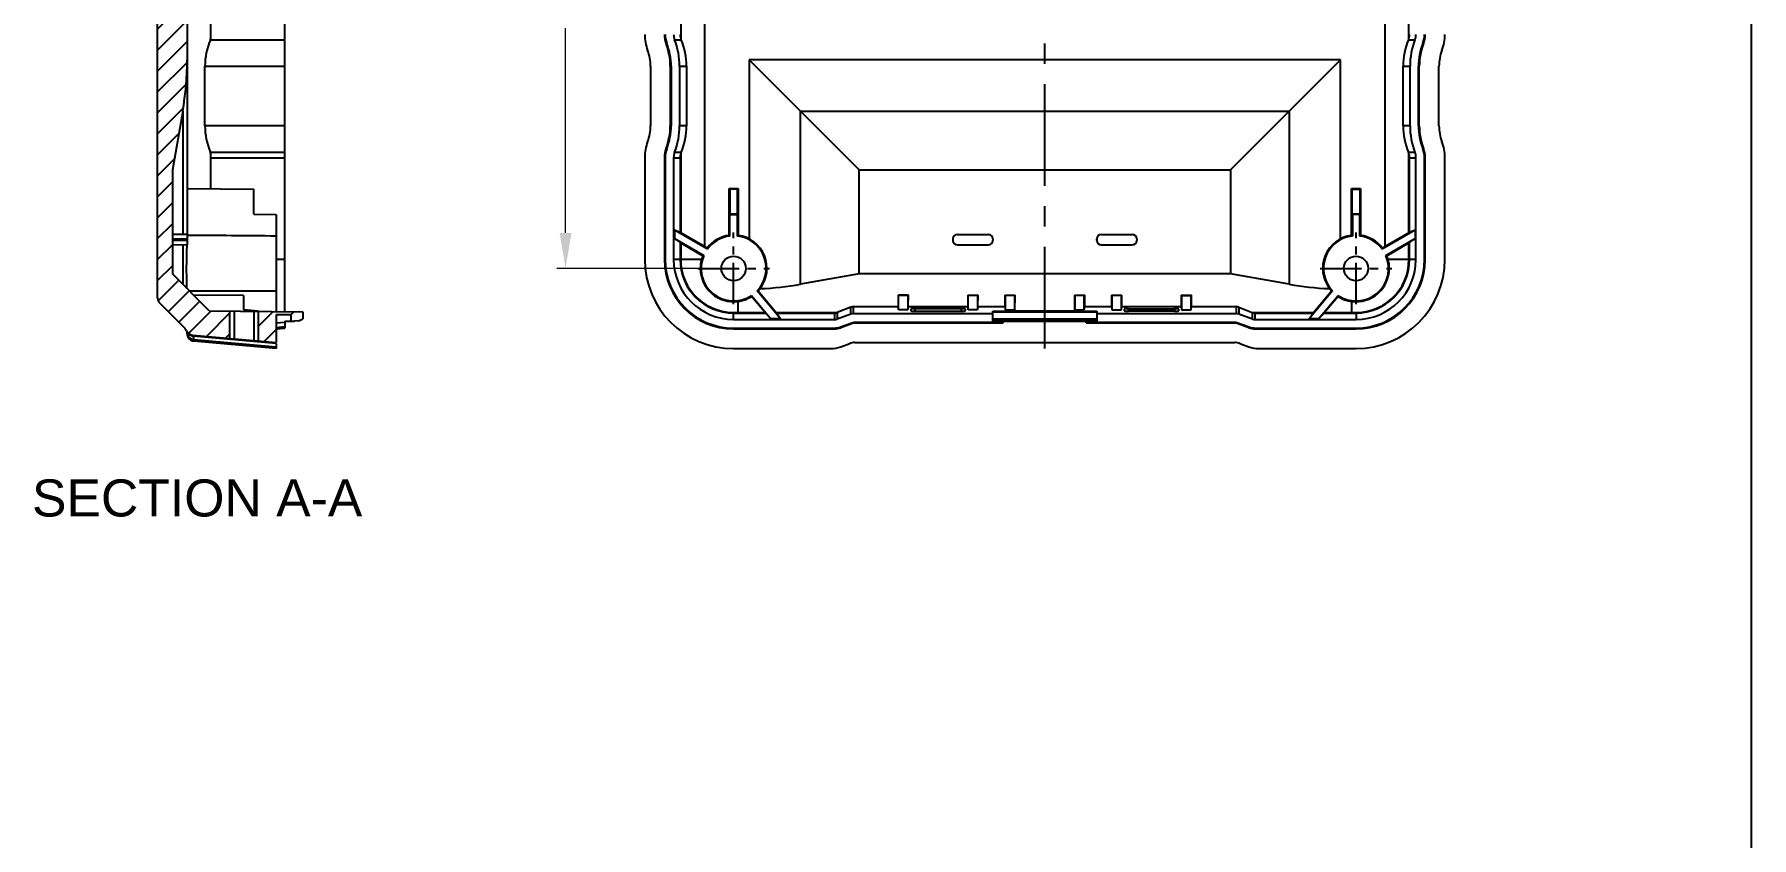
# Model space of a CAD drawing. Header units: millimetres. Extents: x 1667 to 2459, y 1639 to 1961.
# Drawn here: x 2060.6 to 2176.6, y 1768.2 to 1822.4 of the extents above; entities that cross this region are included whole.
import ezdxf
from ezdxf.enums import TextEntityAlignment as Align

# ---------------------------------------------------------------- set-up
doc = ezdxf.new("R2010")
doc.units = ezdxf.units.MM
doc.linetypes.add('CENTER', pattern=[50.800000000000004, 31.75, -6.35, 6.35, -6.35])
doc.layers.add('dim', color=82, linetype='Continuous')
doc.layers.add('text-mold', color=3, linetype='Continuous')
doc.layers.add('hatch', color=56, linetype='Continuous', lineweight=9)
doc.styles.add('标准', font='arial.ttf', dxfattribs={"oblique": 5.000002142878398})
doc.dimstyles.new('YanXiu', dxfattribs={"dimscale": 1.2, "dimtxt": 5, "dimasz": 2.5, "dimexe": 0.8, "dimexo": 0.3, "dimgap": 0.6, "dimtad": 0, "dimzin": 1, "dimdsep": 46, "dimtxsty": '标准', "dimcen": 0, "dimclrd": 3, "dimclre": 3, "dimclrt": 3, "dimazin": 0, "dimtfac": 1, "dimtmove": 0, "dimatfit": 3, "dimfxl": 1, "dimlwd": 9, "dimlwe": 9, "dimarcsym": 0})

# ---------------------------------------------------------------- blocks, each defined once
blk = doc.blocks.new('VSEE')
at = {"layer": 'text-mold', "color": 62}
blk.add_line((411.4093966205002, -1142.577161259986), (411.4093966205002, -255.8720946326794), dxfattribs=at)
blk = doc.blocks.new('*D18')
at = {"layer": 'Defpoints', "color": 0, "linetype": 'Continuous', "transparency": 16777216}
for p in [(2096.425790666358, 1850.727105585053), (2096.529219392995, 1806.584328585053), (2107.879288253522, 1806.584328585053)]:
    blk.add_point(p, dxfattribs=at)
at = {"layer": 'dim', "color": 3, "linetype": 'Continuous', "lineweight": 9, "transparency": 16777216}
for p, q in [((2097.025490666358, 1850.727105585053), (2097.128919392996, 1850.727105585053)), ((2096.529219392995, 1848.327105585053), (2096.529219392995, 1834.503149044315)), ((2096.529219392995, 1808.984328585053), (2096.529219392995, 1822.808285125792)), ((2107.279588253522, 1806.584328585053), (2095.929519392995, 1806.584328585053))]:
    blk.add_line(p, q, dxfattribs=at)
at = {"layer": 'dim', "color": 3, "linetype": 'Continuous', "transparency": 16777216}
for points in [[(2096.129219392995, 1848.327105585053), (2096.929219392995, 1848.327105585053), (2096.529219392995, 1850.727105585053)], [(2096.129219392995, 1808.984328585053), (2096.929219392995, 1808.984328585053), (2096.529219392995, 1806.584328585053)]]:
    blk.add_solid(points, dxfattribs=at)
at = {"layer": 'dim', "color": 3, "linetype": 'Continuous', "transparency": 16777216, "insert": (2096.529219392995, 1828.655717085054), "char_height": 3, "attachment_point": 5, "rotation": 90, "style": '标准'}
blk.add_mtext('44.14', dxfattribs=at)

msp = doc.modelspace()

# ---------------------------------------------------------------- hatches: boundary and pattern name
at = {"linetype": 'Continuous'}
h = msp.add_hatch(dxfattribs=at)
h.set_pattern_fill('A', color=4, angle=45, style=0, pattern_type=0)
h.set_pattern_definition([(45, (1480.414361520322, 1706.527696539603), (-0.7071067812, 0.7071067812), [])])
edge = h.paths.add_edge_path()
edge.add_line((2073.635639538422, 1897.046856171803), (2073.635639538422, 1896.498860155004))
edge.add_line((2073.635639538422, 1896.498860155004), (2070.971752441222, 1896.475612764503))
edge.add_line((2070.971752441222, 1896.475612764503), (2070.971752441222, 1869.899859264503))
edge.add_line((2070.971752441222, 1869.899859264503), (2075.130023619022, 1869.863570581703))
edge.add_line((2075.130023619022, 1869.035274947303), (2075.130023619022, 1869.863570581703))
edge.add_line((2075.130023619022, 1869.035274947303), (2070.971752441222, 1868.998986264503))
edge.add_line((2070.971752441222, 1868.998986264503), (2070.971752441222, 1820.673974661003))
edge.add_arc((2050.952352441222, 1820.673974661004), 20.0194, 350.0000000000001, 360)
edge.add_line((2070.667612771922, 1817.197642333003), (2069.970782441222, 1813.245721147403))
edge.add_line((2069.970782441222, 1813.245721147403), (2069.970782441222, 1806.212304504403))
edge.add_line((2072.461819352122, 1803.721267593403), (2069.970782441222, 1806.212304504403))
edge.add_line((2072.461819352122, 1803.721267593403), (2073.860885050122, 1803.709058132103))
edge.add_line((2073.860885050122, 1801.853682816703), (2073.860885050122, 1803.709058132104))
edge.add_line((2071.345447440122, 1802.073755091303), (2073.860885050122, 1801.853682816703))
edge.add_arc((2071.389067582022, 1802.572335594803), 0.5004850000000001, 203.5214488176, 265)
edge.add_arc((2070.471267441222, 1802.172856130504), 0.5004850000000001, 23.5214488176, 45)
edge.add_line((2070.825163778622, 1802.526752467903), (2069.116401103822, 1804.235515142703))
edge.add_arc((2069.470297441222, 1804.589411480104), 0.5004850000000001, 180, 225)
edge.add_line((2068.969812441222, 1843.843604027303), (2068.969812441222, 1804.589411480103))
edge.add_line((2068.969812441222, 1843.843604027303), (2069.170006441222, 1843.845351093803))
edge.add_line((2069.170006441222, 1843.845351093803), (2069.170006441222, 1884.420810286303))
edge.add_line((2069.170006441222, 1884.420810286303), (2068.969812441222, 1884.422557352903))
edge.add_line((2068.969812441222, 1896.864799690103), (2068.969812441222, 1884.422557352903))
edge.add_arc((2069.470297441222, 1896.864799690103), 0.5004850000000001, 135, 180)
edge.add_line((2069.116401103822, 1897.218696027503), (2070.825163778622, 1898.927458702203))
edge.add_arc((2070.471267441222, 1899.281355039603), 0.5004850000000001, 315, 360.5560357263)
edge.add_arc((2071.472237441222, 1899.291069412303), 0.5004850000000001, 95, 180.5560357263)
edge.add_line((2073.635639538422, 1899.982739341803), (2071.428617299322, 1899.789649915703))
edge.add_line((2073.635639538422, 1899.982739341803), (2073.635639538422, 1898.280638423003))
edge.add_line((2073.635639538422, 1898.280638423003), (2072.373110441222, 1898.170181439604))
edge.add_line((2072.373110441222, 1898.170181439604), (2072.373110441222, 1897.589051735704))
edge.add_line((2071.815026629222, 1897.030967923703), (2072.373110441222, 1897.589051735703))
edge.add_line((2073.635639538422, 1897.046856171803), (2071.815026629222, 1897.030967923703))
edge = h.paths.add_edge_path()
edge.add_line((2075.776408441222, 1803.692341612703), (2078.779368489722, 1803.666135177403))
edge.add_line((2078.779368489722, 1803.666135177403), (2078.779368489722, 1803.184939823504))
edge.add_line((2078.513870089622, 1803.043771820103), (2078.779368489722, 1803.184939823503))
edge.add_line((2078.513870089622, 1803.043771820103), (2078.223302387522, 1803.018350440203))
edge.add_line((2078.223302387522, 1803.018350440203), (2077.978542441222, 1803.018350440203))
edge.add_line((2077.978542441222, 1803.484028710403), (2077.978542441222, 1803.018350440203))
edge.add_line((2076.977572441222, 1803.484028710403), (2077.978542441222, 1803.484028710403))
edge.add_line((2076.977572441222, 1803.484028710403), (2076.977572441222, 1801.581008002203))
edge.add_line((2075.776408441222, 1801.686096235203), (2076.977572441222, 1801.581008002203))
edge.add_line((2075.776408441222, 1803.692341612703), (2075.776408441222, 1801.686096235203))

# ---------------------------------------------------------------- linework, layer by layer
at = {"color": 1, "linetype": 'CENTER', "ltscale": 0.2162095200803997}
msp.add_line((2128.899658253472, 1801.179090575004), (2128.899658253472, 1900.275120595104), dxfattribs=at)
at = {"color": 7, "linetype": 'Continuous'}
for p, q in [((2068.969812441222, 1804.589411480104), (2068.969812441222, 1896.864799690103)), ((2070.971752441222, 1868.998986264503), (2070.971752441222, 1808.173171147203)), ((2104.304160172722, 1829.406353805304), (2104.304160172722, 1822.117229349503)), ((2105.905712172722, 1829.406353805304), (2105.905712172722, 1808.070519445903)), ((2072.573304441222, 1822.117229349503), (2072.573304441222, 1825.017363252203)), ((2077.578154441222, 1803.676618013604), (2077.578154441222, 1825.061039916503)), ((2151.893604334122, 1808.070519445903), (2151.893604334122, 1825.003386719603)), ((2153.495156334122, 1822.117229349503), (2153.495156334122, 1825.017363252203)), ((2072.539107689522, 1822.022613171504), (2077.578154441222, 1822.022613171504)), ((2103.318279404422, 1821.757205209904), (2103.367296514822, 1821.776131890003)), ((2103.897497458722, 1822.022613171504), (2104.338356924422, 1822.022613171504)), ((2153.460959582422, 1822.022613171504), (2153.901819048222, 1822.022613171504)), ((2154.481014669722, 1821.757213862003), (2154.431997631022, 1821.776140514304)), ((2072.172064380022, 1820.225817032504), (2077.578154441222, 1820.225817032504)), ((2072.172064380022, 1816.215256468003), (2072.172064380022, 1820.225817032504)), ((2102.275385670522, 1820.225817032504), (2102.275385670522, 1816.215256468003)), ((2103.603740860422, 1820.225817032504), (2103.656284976922, 1820.225817032504)), ((2103.603740860422, 1820.225817032504), (2103.603740860422, 1816.215256468003)), ((2103.656284976922, 1820.225817032504), (2103.656284976922, 1816.215256468003)), ((2104.232428639622, 1820.225817032504), (2104.705400233922, 1820.225817032504)), ((2104.232428639622, 1820.225817032504), (2104.232428639622, 1816.215256468003)), ((2104.705400233922, 1820.225817032504), (2104.705400233922, 1816.215256468003)), ((2148.871206310322, 1820.673974661004), (2108.928110196522, 1820.673974661004)), ((2108.928110196522, 1820.673974661004), (2108.928110196522, 1808.577391189503)), ((2112.404442524522, 1817.197642333003), (2108.928110196522, 1820.673974661004)), ((2148.871206310322, 1820.673974661004), (2145.394873982422, 1817.197642333003)), ((2148.871206310322, 1808.577391189503), (2148.871206310322, 1820.673974661004)), ((2153.093916272922, 1820.225817032504), (2153.566887867222, 1820.225817032504)), ((2153.093916272922, 1816.215256468003), (2153.093916272922, 1820.225817032504)), ((2153.566887867222, 1816.215256468003), (2153.566887867222, 1820.225817032504)), ((2154.143031529922, 1820.225817032504), (2154.195575646422, 1820.225817032504)), ((2154.143031529922, 1816.215256468003), (2154.143031529922, 1820.225817032504)), ((2154.195575646422, 1816.215256468003), (2154.195575646422, 1820.225817032504)), ((2155.523930836322, 1816.215256468003), (2155.523930836322, 1820.225817032504)), ((2070.667612771922, 1817.197642333003), (2069.970782441222, 1813.245721147403)), ((2070.667612771922, 1817.197642333003), (2070.667612771922, 1808.876504333803)), ((2112.404442524522, 1817.197642333003), (2145.394873982422, 1817.197642333003)), ((2112.404442524522, 1817.197642333003), (2116.356363710122, 1813.245721147403)), ((2112.404442524522, 1805.515474173704), (2112.404442524522, 1817.197642333003)), ((2145.394873982422, 1817.197642333003), (2141.442952796822, 1813.245721147403)), ((2145.394873982422, 1817.197642333003), (2145.394873982422, 1805.515474173704)), ((2077.578154441222, 1816.215256468003), (2072.172064380022, 1816.215256468003)), ((2103.656284976922, 1816.215256468003), (2103.603740860422, 1816.215256468003)), ((2104.705400233922, 1816.215256468003), (2104.232428639622, 1816.215256468003)), ((2153.566887867222, 1816.215256468003), (2153.093916272922, 1816.215256468003)), ((2154.195575646422, 1816.215256468003), (2154.143031529922, 1816.215256468003)), ((2077.578154441222, 1814.418460329003), (2072.539107689522, 1814.418460329003)), ((2072.573304441222, 1811.967942839903), (2072.573304441222, 1814.323844151003)), ((2103.318301837222, 1814.683859638503), (2103.367318875822, 1814.664932986203)), ((2104.338356924422, 1814.418460329003), (2103.897497458722, 1814.418460329003)), ((2104.304160172722, 1814.323844151003), (2104.304160172722, 1808.979037214604)), ((2153.901819048222, 1814.418460329003), (2153.460959582422, 1814.418460329003)), ((2153.495156334122, 1808.979037214604), (2153.495156334122, 1814.323844151003)), ((2154.481037102522, 1814.683868290603), (2154.432019992022, 1814.664941610503)), ((2069.970782441222, 1813.245721147403), (2069.970782441222, 1806.212304504403)), ((2072.573304441222, 1814.059101101203), (2077.578154441222, 1814.059101101203)), ((2101.873468253422, 1814.059101101203), (2101.873468253422, 1807.184910585103)), ((2103.201823443322, 1814.059101101203), (2103.254367559822, 1814.059101101203)), ((2103.201823443322, 1814.059101101203), (2103.201823443322, 1807.184910585103)), ((2103.254367559822, 1814.059101101203), (2103.254367559822, 1807.184910585103)), ((2103.830511222522, 1814.059101101203), (2104.268378860122, 1814.059101101203)), ((2103.830511222522, 1814.059101101203), (2103.830511222522, 1807.184910585103)), ((2104.268378860122, 1814.059101101203), (2104.268378860122, 1808.999695565004)), ((2116.356363710122, 1813.245721147403), (2141.442952796822, 1813.245721147403)), ((2116.356363710122, 1806.212304504403), (2116.356363710122, 1813.245721147403)), ((2141.442952796822, 1813.245721147403), (2141.442952796822, 1806.212304504403)), ((2153.530937646722, 1814.059101101203), (2153.968805284422, 1814.059101101203)), ((2153.530937646722, 1808.999695565004), (2153.530937646722, 1814.059101101203)), ((2153.968805284422, 1807.184910585103), (2153.968805284422, 1814.059101101203)), ((2154.544948947022, 1814.059101101203), (2154.597493063522, 1814.059101101203)), ((2154.544948947022, 1807.184910585103), (2154.544948947022, 1814.059101101203)), ((2154.597493063522, 1807.184910585103), (2154.597493063522, 1814.059101101203)), ((2155.925848253422, 1807.184910585103), (2155.925848253422, 1814.059101101203)), ((2070.971752441222, 1811.981919372403), (2075.476117441222, 1811.942610374603)), ((2075.476117441222, 1810.240961374603), (2075.476117441222, 1811.942610374603)), ((2107.618306251322, 1811.942610374603), (2107.578997253422, 1811.981919372403)), ((2107.578997253422, 1811.981919372403), (2108.179579253422, 1811.981919372403)), ((2107.578997253422, 1808.816401910203), (2107.578997253422, 1811.981919372403)), ((2108.140270255622, 1811.942610374603), (2107.618306251322, 1811.942610374603)), ((2107.618306251322, 1811.942610374603), (2107.618306251322, 1810.240961374603)), ((2108.179579253422, 1811.981919372403), (2108.140270255622, 1811.942610374603)), ((2108.140270255622, 1810.240961374603), (2108.140270255622, 1811.942610374603)), ((2108.179579253422, 1811.981919372403), (2108.179579253422, 1808.816401910203)), ((2149.619737253422, 1811.981919372403), (2150.220319253422, 1811.981919372403)), ((2149.619737253422, 1811.981919372403), (2149.659046251322, 1811.942610374603)), ((2149.619737253422, 1808.816401910203), (2149.619737253422, 1811.981919372403)), ((2149.659046251322, 1811.942610374603), (2150.181010255622, 1811.942610374603)), ((2149.659046251322, 1810.240961374603), (2149.659046251322, 1811.942610374603)), ((2150.181010255622, 1811.942610374603), (2150.220319253422, 1811.981919372403)), ((2150.181010255622, 1811.942610374603), (2150.181010255622, 1810.240961374603)), ((2150.220319253422, 1811.981919372403), (2150.220319253422, 1808.816401910203)), ((2075.476117441222, 1810.240961374603), (2076.977572441222, 1810.227858375303)), ((2076.977572441222, 1810.227858375303), (2076.977572441222, 1803.681859213303)), ((2107.618306251322, 1810.240961374603), (2107.631409250522, 1810.227858375303)), ((2108.140270255622, 1810.240961374603), (2107.618306251322, 1810.240961374603)), ((2107.631409250522, 1810.227858375303), (2108.127167256322, 1810.227858375303)), ((2107.631409250522, 1808.770088467903), (2107.631409250522, 1810.227858375303)), ((2108.140270255622, 1810.240961374603), (2108.127167256322, 1810.227858375303)), ((2108.127167256322, 1810.227858375303), (2108.127167256322, 1808.770088467903)), ((2150.181010255622, 1810.240961374603), (2149.659046251322, 1810.240961374603)), ((2149.659046251322, 1810.240961374603), (2149.672149250522, 1810.227858375303)), ((2150.167907256322, 1810.227858375303), (2149.672149250522, 1810.227858375303)), ((2149.672149250522, 1810.227858375303), (2149.672149250522, 1808.770088467903)), ((2150.181010255622, 1810.240961374603), (2150.167907256322, 1810.227858375303)), ((2150.167907256322, 1808.770088467903), (2150.167907256322, 1810.227858375303)), ((2070.971752441222, 1808.873850147203), (2069.970782441222, 1808.882585480003)), ((2069.970782441222, 1808.573559147203), (2070.971752441222, 1808.573559147203)), ((2070.971752441222, 1808.473462147203), (2069.970782441222, 1808.473462147203)), ((2106.110304169822, 1807.891878040003), (2103.883055339022, 1809.177780752003)), ((2104.268378860122, 1808.999695565004), (2103.883055339022, 1809.177780752003)), ((2103.883055339022, 1809.177780752003), (2103.883055339022, 1808.605328715903)), ((2103.883055339022, 1808.605328715903), (2105.862425166922, 1807.462539012903)), ((2103.883055339022, 1808.605328715903), (2104.268378860122, 1808.338480625603)), ((2104.268378860122, 1808.999695565004), (2104.304160172722, 1808.979037214604)), ((2105.905712172722, 1808.070519445903), (2104.304160172722, 1808.979037214604)), ((2122.684908920622, 1808.573559147203), (2122.693644253422, 1808.573559147203)), ((2122.684908920622, 1808.573559147203), (2122.684908920622, 1808.473462147203)), ((2122.693644253422, 1808.473462147203), (2122.684908920622, 1808.473462147203)), ((2122.693644253422, 1808.573559147203), (2122.693644253422, 1808.473462147203)), ((2122.993935253422, 1808.873850147203), (2122.993935253422, 1808.882585480003)), ((2122.993935253422, 1808.873850147203), (2125.095972253422, 1808.873850147203)), ((2125.095972253422, 1808.882585480003), (2125.095972253422, 1808.873850147203)), ((2125.396263253422, 1808.573559147203), (2125.404998586322, 1808.573559147203)), ((2125.396263253422, 1808.573559147203), (2125.396263253422, 1808.473462147203)), ((2132.394317920622, 1808.573559147203), (2132.403053253422, 1808.573559147203)), ((2132.394317920622, 1808.573559147203), (2132.394317920622, 1808.473462147203)), ((2132.403053253422, 1808.473462147203), (2132.394317920622, 1808.473462147203)), ((2132.403053253422, 1808.573559147203), (2132.403053253422, 1808.473462147203)), ((2132.703344253422, 1808.873850147203), (2132.703344253422, 1808.882585480003)), ((2132.703344253422, 1808.873850147203), (2134.805381253422, 1808.873850147203)), ((2134.805381253422, 1808.882585480003), (2134.805381253422, 1808.873850147203)), ((2135.105672253422, 1808.573559147203), (2135.114407586322, 1808.573559147203)), ((2135.105672253422, 1808.573559147203), (2135.105672253422, 1808.473462147203)), ((2153.916261167822, 1809.177780752003), (2151.689012337122, 1807.891878040003)), ((2153.495156334122, 1808.979037214604), (2151.893604334122, 1808.070519445903)), ((2151.937011356822, 1807.462608304704), (2153.916261167822, 1808.605328715903)), ((2153.495156334122, 1808.979037214604), (2153.530937646722, 1808.999695565004)), ((2153.916261167822, 1809.177780752003), (2153.530937646722, 1808.999695565004)), ((2153.530937646722, 1808.338480625603), (2153.916261167822, 1808.605328715903)), ((2153.916261167822, 1809.177780752003), (2153.916261167822, 1808.605328715903)), ((2070.971752441222, 1808.173171147203), (2069.970782441222, 1808.164435814303)), ((2070.667612771922, 1808.170516960503), (2070.667612771922, 1805.515474173704)), ((2104.304160172722, 1808.317822275204), (2104.268378860122, 1808.338480625603)), ((2104.268378860122, 1808.338480625603), (2104.268378860122, 1807.184910585103)), ((2104.304160172722, 1808.317822275204), (2105.797300227322, 1807.440711211403)), ((2104.304160172722, 1808.317822275204), (2104.304160172722, 1807.184910585103)), ((2105.905712172722, 1808.070519445903), (2106.096401550822, 1807.960424882203)), ((2122.993935253422, 1808.173171147203), (2125.095972253422, 1808.173171147203)), ((2122.993935253422, 1808.164435814303), (2122.993935253422, 1808.173171147203)), ((2132.703344253422, 1808.173171147203), (2134.805381253422, 1808.173171147203)), ((2132.703344253422, 1808.164435814303), (2132.703344253422, 1808.173171147203)), ((2151.702914956122, 1807.960424882203), (2151.893604334122, 1808.070519445903)), ((2152.002016279522, 1807.440711211403), (2153.495156334122, 1808.317822275204)), ((2153.530937646722, 1808.338480625603), (2153.495156334122, 1808.317822275204)), ((2153.495156334122, 1807.184910585103), (2153.495156334122, 1808.317822275204)), ((2153.530937646722, 1807.184910585103), (2153.530937646722, 1808.338480625603)), ((2072.461819352122, 1803.721267593403), (2069.970782441222, 1806.212304504403)), ((2077.578154441222, 1807.184910585103), (2076.977572441222, 1807.184910585103)), ((2103.254367559822, 1807.184910585103), (2103.201823443322, 1807.184910585103)), ((2104.268378860122, 1807.184910585103), (2103.830511222522, 1807.184910585103)), ((2105.710358783222, 1807.184910585103), (2104.304160172722, 1807.184910585103)), ((2116.356363710122, 1806.212304504403), (2112.404442524522, 1805.515474173704)), ((2141.442952796822, 1806.212304504403), (2116.356363710122, 1806.212304504403)), ((2145.394873982422, 1805.515474173704), (2141.442952796822, 1806.212304504403)), ((2153.495156334122, 1807.184910585103), (2152.088957733422, 1807.184910585103)), ((2153.968805284422, 1807.184910585103), (2153.530937646722, 1807.184910585103)), ((2154.597493063522, 1807.184910585103), (2154.544948947022, 1807.184910585103)), ((2071.115568176322, 1805.067518769303), (2076.977572441222, 1805.069272924603)), ((2111.052160740622, 1803.188677670604), (2109.474153956622, 1805.069272924603)), ((2109.542406505022, 1805.067518769303), (2110.748985765522, 1803.609782504403)), ((2148.325162550322, 1805.069272924603), (2146.747155766322, 1803.188677670604)), ((2147.050330741322, 1803.609782504403), (2148.256910001822, 1805.067518769303)), ((2070.825163778622, 1802.526752467903), (2069.116401103822, 1804.235515142703)), ((2074.775488489722, 1804.752095008804), (2071.401548004322, 1804.781538941303)), ((2072.461819352122, 1803.721267593403), (2078.779368489722, 1803.666135177403)), ((2074.775488489722, 1804.752095008804), (2074.775488489722, 1803.783252469603)), ((2075.776698582022, 1803.695657936803), (2074.775488489722, 1803.783252469603)), ((2108.179579253422, 1803.609782504403), (2108.179579253422, 1804.359823530604)), ((2110.001471779822, 1803.609782504403), (2109.084931188222, 1804.687442098103)), ((2109.094381291122, 1804.750605821103), (2110.404994626122, 1803.188677670604)), ((2115.804121310922, 1803.977819435504), (2114.884925519822, 1803.609782504403)), ((2115.804121310922, 1803.507752738603), (2115.804121310922, 1803.977819435504)), ((2115.975297262422, 1804.011022565604), (2118.997118071222, 1804.011022565604)), ((2115.975297262422, 1803.538050971203), (2115.975297262422, 1804.011022565604)), ((2119.687033532922, 1804.781538941303), (2118.993755974022, 1804.781538941303)), ((2119.023199906522, 1804.752095008804), (2118.993755974022, 1804.781538941303)), ((2118.993755974022, 1804.781538941303), (2119.000480168522, 1804.011022565604)), ((2119.023199906522, 1803.783252469603), (2119.000480168522, 1804.011022565604)), ((2119.657589600322, 1804.752095008804), (2119.023199906522, 1804.752095008804)), ((2119.023199906522, 1803.783252469603), (2119.023199906522, 1804.752095008804)), ((2119.657589600322, 1803.783252469603), (2119.023199906522, 1803.783252469603)), ((2119.687033532922, 1804.781538941303), (2119.657589600322, 1804.752095008804)), ((2119.657589600322, 1804.752095008804), (2119.657589600322, 1803.783252469603)), ((2119.680309338322, 1804.011022565604), (2119.657589600322, 1803.783252469603)), ((2119.680309338322, 1804.011022565604), (2119.687033532922, 1804.781538941303)), ((2119.683671435622, 1804.011022565604), (2123.701677071222, 1804.011022565604)), ((2119.840879753422, 1803.836997844003), (2119.840879753422, 1803.721955379104)), ((2123.244177753422, 1803.863269902203), (2120.141170753422, 1803.863269902203)), ((2120.141170753422, 1803.695683320803), (2120.141170753422, 1803.863269902203)), ((2123.244177753422, 1803.863269902203), (2123.244177753422, 1803.695683320803)), ((2123.544468753422, 1803.721955379104), (2123.544468753422, 1803.836997844003)), ((2123.727758906522, 1804.752095008804), (2123.698314974022, 1804.781538941303)), ((2123.698314974022, 1804.781538941303), (2123.705039168522, 1804.011022565604)), ((2123.701677071222, 1804.781538941303), (2124.388230435622, 1804.781538941303)), ((2123.727758906522, 1803.783252469603), (2123.705039168522, 1804.011022565604)), ((2124.362148600322, 1804.752095008804), (2123.727758906522, 1804.752095008804)), ((2123.727758906522, 1803.783252469603), (2123.727758906522, 1804.752095008804)), ((2124.362148600322, 1803.783252469603), (2123.727758906522, 1803.783252469603)), ((2124.391592532922, 1804.781538941303), (2124.362148600322, 1804.752095008804)), ((2124.362148600322, 1804.752095008804), (2124.362148600322, 1803.783252469603)), ((2124.384868338322, 1804.011022565604), (2124.362148600322, 1803.783252469603)), ((2124.384868338322, 1804.011022565604), (2124.391592532922, 1804.781538941303)), ((2124.388230435622, 1804.011022565604), (2126.204102071222, 1804.011022565604)), ((2126.230183906522, 1804.752095008804), (2126.200739974022, 1804.781538941303)), ((2126.200739974022, 1804.781538941303), (2126.207464168522, 1804.011022565604)), ((2126.204102071222, 1804.781538941303), (2126.894017532922, 1804.781538941303)), ((2126.207464168522, 1804.011022565604), (2126.230183906522, 1803.783252469603)), ((2126.864573600322, 1804.752095008804), (2126.230183906522, 1804.752095008804)), ((2126.230183906522, 1804.752095008804), (2126.230183906522, 1803.783252469603)), ((2126.230183906522, 1803.783252469603), (2126.864573600322, 1803.783252469603)), ((2126.864573600322, 1803.783252469603), (2126.855468440422, 1803.691971348803)), ((2126.855468440422, 1803.691971348803), (2126.884764685022, 1803.721267593403)), ((2126.894017532922, 1804.781538941303), (2126.864573600322, 1804.752095008804)), ((2126.864573600322, 1803.783252469603), (2126.864573600322, 1804.752095008804)), ((2126.884764685022, 1803.721267593403), (2126.894017532922, 1804.781538941303)), ((2126.884764685022, 1803.721267593403), (2130.914551821822, 1803.721267593403)), ((2130.905298974022, 1804.781538941303), (2131.595214435622, 1804.781538941303)), ((2130.934742906522, 1804.752095008804), (2130.905298974022, 1804.781538941303)), ((2130.905298974022, 1804.781538941303), (2130.914551821822, 1803.721267593403)), ((2130.914551821822, 1803.721267593403), (2130.943848066422, 1803.691971348803)), ((2131.569132600322, 1804.752095008804), (2130.934742906522, 1804.752095008804)), ((2130.934742906522, 1804.752095008804), (2130.934742906522, 1803.783252469603)), ((2130.934742906522, 1803.783252469603), (2131.569132600322, 1803.783252469603)), ((2130.943848066422, 1803.691971348803), (2130.934742906522, 1803.783252469603)), ((2131.598576532922, 1804.781538941303), (2131.569132600322, 1804.752095008804)), ((2131.569132600322, 1803.783252469603), (2131.569132600322, 1804.752095008804)), ((2131.569132600322, 1803.783252469603), (2131.591852338322, 1804.011022565604)), ((2131.591852338322, 1804.011022565604), (2131.598576532922, 1804.781538941303)), ((2131.595214435622, 1804.011022565604), (2133.411086071222, 1804.011022565604)), ((2133.437167906522, 1804.752095008804), (2133.407723974022, 1804.781538941303)), ((2133.407723974022, 1804.781538941303), (2133.414448168522, 1804.011022565604)), ((2133.411086071222, 1804.781538941303), (2134.097639435622, 1804.781538941303)), ((2133.414448168522, 1804.011022565604), (2133.437167906522, 1803.783252469603)), ((2134.071557600322, 1804.752095008804), (2133.437167906522, 1804.752095008804)), ((2133.437167906522, 1804.752095008804), (2133.437167906522, 1803.783252469603)), ((2133.437167906522, 1803.783252469603), (2134.071557600322, 1803.783252469603)), ((2134.101001532922, 1804.781538941303), (2134.071557600322, 1804.752095008804)), ((2134.071557600322, 1803.783252469603), (2134.071557600322, 1804.752095008804)), ((2134.071557600322, 1803.783252469603), (2134.094277338322, 1804.011022565604)), ((2134.094277338322, 1804.011022565604), (2134.101001532922, 1804.781538941303)), ((2134.097639435622, 1804.011022565604), (2138.115645071221, 1804.011022565604)), ((2134.254847753422, 1803.836997844003), (2134.254847753422, 1803.721955379104)), ((2134.555138753421, 1803.863269902203), (2137.658145753422, 1803.863269902203)), ((2134.555138753421, 1803.695683320803), (2134.555138753421, 1803.863269902203)), ((2137.658145753422, 1803.863269902203), (2137.658145753422, 1803.695683320803)), ((2137.958436753422, 1803.721955379104), (2137.958436753422, 1803.836997844003)), ((2138.112282974022, 1804.781538941303), (2138.141726906522, 1804.752095008804)), ((2138.112282974022, 1804.781538941303), (2138.119007168522, 1804.011022565604)), ((2138.115645071221, 1804.781538941303), (2138.802198435622, 1804.781538941303)), ((2138.119007168522, 1804.011022565604), (2138.141726906522, 1803.783252469603)), ((2138.141726906522, 1804.752095008804), (2138.776116600322, 1804.752095008804)), ((2138.141726906522, 1804.752095008804), (2138.141726906522, 1803.783252469603)), ((2138.141726906522, 1803.783252469603), (2138.776116600322, 1803.783252469603)), ((2138.776116600322, 1804.752095008804), (2138.805560532922, 1804.781538941303)), ((2138.776116600322, 1803.783252469603), (2138.776116600322, 1804.752095008804)), ((2138.776116600322, 1803.783252469603), (2138.798836338322, 1804.011022565604)), ((2138.798836338322, 1804.011022565604), (2138.805560532922, 1804.781538941303)), ((2138.802198435622, 1804.011022565604), (2141.824019244522, 1804.011022565604)), ((2141.824019244522, 1804.011022565604), (2141.824019244522, 1803.538050971203)), ((2141.995195195922, 1803.977819435504), (2142.914390987022, 1803.609782504403)), ((2141.995195195922, 1803.977819435504), (2141.995195195922, 1803.507752738603)), ((2147.394321880822, 1803.188677670604), (2148.704935215722, 1804.750605821103)), ((2148.714385318722, 1804.687442098103), (2147.797844727022, 1803.609782504403)), ((2149.619737253422, 1804.359823530604), (2149.619737253422, 1803.609782504403)), ((2073.860885050122, 1801.853682816703), (2073.860885050122, 1803.709058132103)), ((2074.161176050122, 1801.827410758403), (2074.161176050122, 1803.706437532203)), ((2075.476117441222, 1803.694962212503), (2075.476117441222, 1801.712368293503)), ((2075.776408441222, 1803.692341612703), (2075.776408441222, 1801.686096235203)), ((2076.977572441222, 1803.484028710403), (2077.978542441222, 1803.484028710403)), ((2076.977572441222, 1803.484028710403), (2076.977572441222, 1801.581008002203)), ((2076.977572441222, 1802.909363192103), (2077.578154441222, 1802.961907308603)), ((2077.578154441222, 1802.631851705703), (2076.977572441222, 1802.582498477103)), ((2076.977572441222, 1802.507445775003), (2077.578154441222, 1802.559989891503)), ((2077.578154441222, 1803.018350440203), (2078.223302387522, 1803.018350440203)), ((2077.578154441222, 1803.018350440203), (2077.578154441222, 1802.559989891503)), ((2077.978542441222, 1803.484028710403), (2077.978542441222, 1803.018350440203)), ((2078.513870089622, 1803.043771820103), (2078.223302387522, 1803.018350440203)), ((2078.513870089622, 1803.043771820103), (2078.779368489722, 1803.184939823503)), ((2078.779368489722, 1803.666135177403), (2078.779368489722, 1803.184939823503)), ((2107.879288253422, 1803.574001191804), (2110.031495866022, 1803.574001191804)), ((2107.879288253422, 1803.136133554103), (2107.879288253422, 1803.574001191804)), ((2107.879288253422, 1803.136133554103), (2114.698742255522, 1803.136133554103)), ((2107.879288253422, 1802.559989891503), (2114.698742255522, 1802.559989891503)), ((2107.879288253422, 1802.507445775003), (2107.879288253422, 1802.559989891503)), ((2108.179579253422, 1803.609782504403), (2110.001471779822, 1803.609782504403)), ((2110.031495866022, 1803.574001191804), (2110.001471779822, 1803.609782504403)), ((2110.031495866022, 1803.574001191804), (2110.404994626122, 1803.188677670604)), ((2111.052160740622, 1803.188677670604), (2110.404994626122, 1803.188677670604)), ((2110.748985765522, 1803.609782504403), (2114.882165766122, 1803.609306348903)), ((2110.748985765522, 1803.609782504403), (2110.779009851722, 1803.574001191804)), ((2110.779009851722, 1803.574001191804), (2114.698742255522, 1803.574001191804)), ((2111.052160740622, 1803.188677670604), (2110.779009851722, 1803.574001191804)), ((2114.698742255522, 1803.574001191804), (2114.698742255522, 1803.136133554103)), ((2114.698742255422, 1802.559989891503), (2114.698742255422, 1802.507445775003)), ((2114.869918206922, 1803.603773724203), (2114.869918206922, 1803.166431786703)), ((2115.804121310922, 1803.507752738603), (2114.869918206922, 1803.166431786703)), ((2114.882165766122, 1803.609306348903), (2114.884925519822, 1803.609782504403)), ((2115.104730997522, 1802.631851705703), (2116.008100588522, 1802.961907308603)), ((2115.122762719822, 1802.582498477103), (2115.104730997522, 1802.631851705703)), ((2116.017398778922, 1802.909363192103), (2115.122762719822, 1802.582498477103)), ((2115.975297262422, 1803.538050971203), (2125.396213204922, 1803.538050971203)), ((2116.008100588522, 1802.961907308603), (2126.096942253422, 1802.961907308603)), ((2116.017398778922, 1802.909363192103), (2116.008100588522, 1802.961907308603)), ((2116.017398778922, 1802.909363192103), (2126.096942253422, 1802.909363192103)), ((2120.141170753422, 1803.695683320803), (2123.244177753422, 1803.695683320803)), ((2125.396213204922, 1803.691971348803), (2126.855468440422, 1803.691971348803)), ((2125.396213204922, 1803.018350440203), (2125.396213204922, 1803.691971348803)), ((2125.396213204922, 1803.666135177403), (2132.403103301922, 1803.666135177403)), ((2125.396213204922, 1803.184939823503), (2132.403103301922, 1803.184939823503)), ((2132.403103301922, 1803.043771820103), (2125.396213204922, 1803.043771820103)), ((2125.396213204922, 1803.018350440203), (2132.403103301922, 1803.018350440203)), ((2126.096942253422, 1802.909363192103), (2126.096942253422, 1803.018350440203)), ((2130.451161753422, 1803.709058132103), (2127.348154753422, 1803.709058132103)), ((2127.348154753422, 1803.692341612703), (2130.451161753422, 1803.692341612703)), ((2130.943848066422, 1803.691971348803), (2132.403103301922, 1803.691971348803)), ((2131.702374253422, 1802.909363192103), (2131.702374253422, 1803.018350440203)), ((2131.702374253422, 1802.961907308603), (2141.791215918422, 1802.961907308603)), ((2131.702374253422, 1802.909363192103), (2141.781917727922, 1802.909363192103)), ((2132.403103301922, 1803.691971348803), (2132.403103301922, 1803.018350440203)), ((2132.403103301922, 1803.538050971203), (2141.824019244522, 1803.538050971203)), ((2137.658145753422, 1803.695683320803), (2134.555138753421, 1803.695683320803)), ((2141.781917727922, 1802.909363192103), (2141.791215918422, 1802.961907308603)), ((2142.676553787022, 1802.582498477103), (2141.781917727922, 1802.909363192103)), ((2141.791215918422, 1802.961907308603), (2142.694585509322, 1802.631851705703)), ((2142.929398299922, 1803.166431786703), (2141.995195195922, 1803.507752738603)), ((2142.694585509322, 1802.631851705703), (2142.676553787022, 1802.582498477103)), ((2142.914390987022, 1803.609782504403), (2142.917150740722, 1803.609306348903)), ((2142.917150740722, 1803.609306348903), (2147.050330741322, 1803.609782504403)), ((2142.929398299922, 1803.166431786703), (2142.929398299922, 1803.603773724203)), ((2143.100574251422, 1803.574001191804), (2147.020306655122, 1803.574001191804)), ((2143.100574251422, 1803.136133554103), (2143.100574251422, 1803.574001191804)), ((2143.100574251422, 1803.136133554103), (2149.920028253422, 1803.136133554103)), ((2143.100574251422, 1802.559989891503), (2149.920028253422, 1802.559989891503)), ((2143.100574251422, 1802.507445775003), (2143.100574251422, 1802.559989891503)), ((2146.747155766322, 1803.188677670604), (2147.020306655122, 1803.574001191804)), ((2147.394321880822, 1803.188677670604), (2146.747155766322, 1803.188677670604)), ((2147.020306655122, 1803.574001191804), (2147.050330741322, 1803.609782504403)), ((2147.767820640822, 1803.574001191804), (2147.394321880822, 1803.188677670604)), ((2147.797844727022, 1803.609782504403), (2147.767820640822, 1803.574001191804)), ((2147.767820640822, 1803.574001191804), (2149.920028253422, 1803.574001191804)), ((2147.797844727022, 1803.609782504403), (2149.619737253422, 1803.609782504403)), ((2149.920028253422, 1803.574001191804), (2149.920028253422, 1803.136133554103)), ((2149.920028253422, 1802.559989891503), (2149.920028253422, 1802.507445775003)), ((2070.971728873522, 1802.175444599703), (2070.971728873522, 1802.167999172903)), ((2070.971728873522, 1802.167999172903), (2070.971752434222, 1802.172939832803)), ((2071.345447440122, 1802.073755091303), (2076.977572441222, 1801.581008002203)), ((2076.977572441222, 1801.520411537003), (2071.383493014922, 1802.009830069603)), ((2071.427926870422, 1801.785814589503), (2076.977572441222, 1801.300283515503)), ((2071.428898446522, 1801.677489154103), (2071.428617299322, 1801.664561254403)), ((2076.977572441222, 1801.179090585103), (2071.428617299322, 1801.664561254403)), ((2076.977572441222, 1801.520411537003), (2076.977572441222, 1801.179090585103)), ((2107.879288253422, 1802.507445775003), (2114.698742255422, 1802.507445775003)), ((2115.118699034422, 1801.300283515503), (2115.721194368421, 1801.520411537003)), ((2116.063546271322, 1801.581008002203), (2141.735770235522, 1801.581008002203)), ((2142.078122138422, 1801.520411537003), (2142.680617472522, 1801.300283515503)), ((2143.100574251422, 1802.507445775003), (2149.920028253422, 1802.507445775003)), ((2107.879288253422, 1801.179090585103), (2114.433995228622, 1801.179090585103)), ((2143.365321278222, 1801.179090585103), (2149.920028253422, 1801.179090585103))]:
    msp.add_line(p, q, dxfattribs=at)
at = {"color": 1, "linetype": 'CENTER', "ltscale": 0.087990820116}
for p, q in [((2107.879288253422, 1804.164581031913), (2107.879288253422, 1809.004076138293)), ((2149.920028253422, 1804.164581031913), (2149.920028253422, 1809.004076138293)), ((2105.459540700232, 1806.584328585103), (2110.299035806612, 1806.584328585103)), ((2147.500280700232, 1806.584328585103), (2152.339775806612, 1806.584328585103))]:
    msp.add_line(p, q, dxfattribs=at)
at = {"color": 7, "linetype": 'Continuous'}
for centre in [(2107.879288253422, 1806.584328585103), (2149.920028253422, 1806.584328585103)]:
    msp.add_circle(centre, 0.82580025, dxfattribs=at)
for centre, radius, start, end in [((2104.940209794622, 1822.382781412503), 1.7383907417, 180.0266644051995, 201.0915547637021), ((2104.940080473022, 1822.382757311903), 1.6857171944, 180.0266784322007, 201.0917109996974), ((2152.859236033822, 1822.382757311903), 1.6857171944, 338.9082889863962, 359.9733215677993), ((2152.859106712222, 1822.382781412503), 1.7383907417, 338.908445236298, 359.9733355948005), ((2099.342664892422, 1820.223835610703), 4.2610946994, 0.02664282410628986, 21.09131438509864), ((2099.342535570222, 1820.223811510103), 4.3137683465, 0.02663760710529066, 21.09125626439924), ((2158.456780936722, 1820.223811510103), 4.3137683465, 158.9087437410032, 179.9733623928947), ((2158.456651614422, 1820.223835610703), 4.2610946994, 158.9086856150005, 179.9733571758937), ((2050.952352441222, 1820.673974661004), 20.0194, 349.9999999999961, 0), ((2099.342664892522, 1816.217237889804), 4.2610946993, 338.9086855893071, 359.9733571761021), ((2099.342535570222, 1816.217261990403), 4.3137683465, 338.9087437387968, 359.9733623929989), ((2158.456780936622, 1816.217261990403), 4.3137683465, 180.0266376068969, 201.0912562613024), ((2158.456651614322, 1816.217237889804), 4.2610946993, 180.0266428238978, 201.0913143851978), ((2104.940209794622, 1814.058292088003), 1.7383907417, 158.9084452988936, 179.9733355946963), ((2104.940080473022, 1814.058316188603), 1.6857171944, 158.9082889918978, 179.9733215676951), ((2152.859236033822, 1814.058316188603), 1.6857171944, 0.02667843209649136, 21.09171100829584), ((2152.859106712222, 1814.058292088003), 1.7383907416, 0.02666440509526518, 21.09155476389569), ((2107.879288253422, 1806.584328585103), 2.2521825, 97.66225566079922, 142.3377443391944), ((2107.879288253422, 1806.584328585103), 2.1997705029, 96.47006133140125, 143.5299386685956), ((2103.153649122322, 1803.755510340403), 6.7228215477, 48.23678719330252, 48.83288032530258), ((2112.604927387622, 1803.755510336903), 6.7228215524, 131.1671196749009, 131.7632128065038), ((2107.879288253422, 1806.584328585103), 2.1997705029, 316.4700613314066, 83.52993866859873), ((2107.879726670322, 1806.584315193903), 2.2519614436, 322.8796574767968, 82.33774433920078), ((2122.993935253422, 1808.573559147203), 0.300291, 90, 180), ((2122.993935253422, 1808.473462147203), 0.300291, 180, 270), ((2125.095972253422, 1808.573559147203), 0.300291, 0, 90), ((2125.095972253422, 1808.473462147203), 0.300291, 270, 0), ((2132.703344253422, 1808.573559147203), 0.300291, 90, 180), ((2132.703344253422, 1808.473462147203), 0.300291, 180, 270), ((2134.805381253422, 1808.573559147203), 0.300291, 0, 90), ((2134.805381253422, 1808.473462147203), 0.300291, 270, 0), ((2149.919593623822, 1806.584316132203), 2.2519642612, 97.66225566079922, 217.1203034070993), ((2149.920028253422, 1806.584328585103), 2.1997705029, 96.47006133140125, 223.5299386685934), ((2145.194389119322, 1803.755510336903), 6.7228215524, 48.23678719349618, 48.83288032509913), ((2154.645667384522, 1803.755510340403), 6.7228215477, 131.1671196746974, 131.7632128066975), ((2149.920028253422, 1806.584328585103), 2.1997705029, 36.47006133140438, 83.52993866859873), ((2149.920028253422, 1806.584328585103), 2.2521825, 37.66225566080556, 82.33774433920078), ((2107.879288253422, 1806.584328585103), 2.1997705029, 156.4700613314053, 303.5299386685998), ((2107.910235358522, 1806.579892290503), 2.2815573811, 157.8338054134968, 164.6224839164994), ((2107.965627586122, 1801.079404838203), 6.7207040039, 108.2367253468052, 108.8222907447047), ((2112.691936282122, 1809.262442999403), 6.722821548200001, 191.1671196747043, 191.7632128065992), ((2149.920028253422, 1806.584328585103), 2.1997705029, 236.4700613314002, 23.53034538550596), ((2145.107380228522, 1809.262442998703), 6.7228215444, 348.2367871932015, 348.832880325403), ((2149.833688920822, 1801.079404838203), 6.7207040039, 71.1777092552953, 71.76327465319476), ((2149.869937534522, 1806.573385679204), 2.3017413742, 15.40731742489275, 22.13639719229631), ((2107.879288253422, 1807.184910585103), 6.00582, 180, 270), ((2107.879288253422, 1807.184910585103), 4.6774648101, 180, 270), ((2107.879288253422, 1807.184910585103), 4.6249206936, 180, 270), ((2107.879288253422, 1807.184910585103), 4.048777030899999, 180, 270), ((2107.879288253422, 1807.184910585103), 3.6109093933, 180, 270), ((2107.879288253422, 1807.184910585103), 3.5751280807, 180, 274.8182056510029), ((2107.891017858022, 1806.587953343403), 2.2608228956, 164.610512679396, 180.0918618803008), ((2107.879487162622, 1806.589038514303), 2.2492773375, 180.1199750831006, 277.6669414208978), ((2149.920028253422, 1807.184910585103), 3.5751280807, 265.181794348997, 0), ((2149.919829560722, 1806.589038238503), 2.2492771467, 262.3330521776933, 359.8800293911959), ((2149.920028253422, 1807.184910585103), 6.00582, 270, 0), ((2149.920028253422, 1807.184910585103), 4.6774648101, 270, 0), ((2149.920028253422, 1807.184910585103), 4.6249206936, 270, 0), ((2149.920028253422, 1807.184910585103), 4.048777030899999, 270, 0), ((2149.920028253422, 1807.184910585103), 3.6109093933, 270, 0), ((2149.908299795422, 1806.587953085003), 2.2608218605, 359.9081420946059, 15.38940126000332), ((2109.680931689222, 1811.786103280103), 6.720012429700001, 268.2367053820028, 268.8188309610929), ((2148.118384817622, 1811.786103281203), 6.720012430800001, 271.1811690389983, 271.7632946179972), ((2069.470297441222, 1804.589411480104), 0.5004850000000001, 180, 225), ((2107.879294298422, 1806.603914006003), 2.2641609668, 277.6213229749979, 302.1736641240946), ((2102.451033938722, 1805.712246986303), 6.712586519099999, 351.2183603837985, 351.7635017218042), ((2155.348282559922, 1805.712246985103), 6.7125865107, 188.2364982779065, 188.7816396165036), ((2149.920024258122, 1806.603919668903), 2.2641668515, 237.826368279896, 262.3786446210038), ((2114.698260682222, 1803.745473499703), 1.1854861006, 270.0232749865939, 290.0520077115006), ((2114.698239634822, 1803.745592435904), 1.2381492434, 270.0232589896968, 290.0518121980971), ((2143.101076872022, 1803.745592435904), 1.2381492434, 249.9481878018038, 269.9767410103033), ((2143.101055824722, 1803.745473499703), 1.1854861006, 249.9479922884004, 269.976725013393), ((2070.471267441222, 1802.172856130504), 0.5004850000000001, 23.52144881760125, 45), ((2071.389067582022, 1802.572335594803), 0.5004850000000001, 203.5214488176013, 265.0000000000005), ((2070.471267441222, 1802.172856130504), 0.5004850000000001, 0, 17.76961464450365), ((2071.467284642622, 1802.173178609603), 0.4955323063, 180.0372865460977, 214.7977244119077), ((2071.472237441222, 1802.163141757904), 0.5004850000000001, 179.4439642736976, 265.0000000000005), ((2071.470788314022, 1802.175824498303), 0.499919411, 214.817580698199, 265.0737927260958), ((2071.463687291422, 1802.312680853903), 0.5280784679, 250.0877692278051, 266.1170725058005), ((2071.403213120722, 1802.523645437103), 0.5141936527000001, 262.0323687246018, 267.8034017526007), ((2070.430410816622, 1801.704375556003), 1.0008337208, 4.669332277398219, 17.77020051670729), ((2069.728855210822, 1801.716408459003), 1.7004886696, 358.6885495473039, 2.339200122904073)]:
    msp.add_arc(centre, radius, start, end, dxfattribs=at)
for centre, major_axis, ratio, start_param, end_param in [((2104.887848881822, 1822.381972399303), (3.0143806284, 0), 0.9961946981, -3.1415926536, -2.774384633), ((2104.835304765322, 1822.381972399303), (1.0047935428, 0), 0.9961946980999999, -3.1415926536, -2.7743846258), ((2105.273172402922, 1822.381972399303), (1.0047935428, 0), 0.9961946980999999, -3.1415926536, -2.8739212337), ((2152.526144103922, 1822.381972399303), (1.0047935428, 0), 0.9961946980999999, -0.2676714199, 0), ((2152.964011741622, 1822.381972399303), (1.0047935428, 0), 0.9961946980999999, -0.3672080269, 0), ((2152.911467625122, 1822.381972399303), (3.0143806284, 0), 0.9961946981, -0.3672080206, 0), ((2077.677714023022, 1820.225817032504), (5.505649643, 0), 0.9090389552999999, 2.774384633, 3.1415926536), ((2071.511386422822, 1822.381972399303), (1.1011299286, 0), 0.9090389553000001, -0.3672080206, -0.2676714199), ((2099.261005042222, 1820.225817032504), (3.0143806284, 0), 0.9961946981, 0, 0.3672080206), ((2099.208460925722, 1820.225817032504), (5.0239677139, 0), 0.9961946981, 0, 0.3672080190999999), ((2105.366078191122, 1822.381972399303), (1.1011299286, 0), 0.9090389553000001, -2.8739212337, -2.774384633), ((2099.199750590922, 1820.225817032504), (5.505649643, 0), 0.9090389552999999, 0, 0.3672080206), ((2158.599565915922, 1820.225817032504), (5.505649643, 0), 0.9090389552999999, 2.774384633, 3.1415926536), ((2152.433238315722, 1822.381972399303), (1.1011299286, 0), 0.9090389553000001, -0.3672080206, -0.2676714199), ((2158.590855581222, 1820.225817032504), (5.0239677139, 0), 0.9961946981, 2.7743846343, 3.1415926536), ((2158.538311464722, 1820.225817032504), (3.0143806284, 0), 0.9961946981, 2.774384633, 3.1415926536), ((2077.677714023022, 1816.215256468003), (5.505649643, 0), 0.9090389552999999, 3.1415926536, 3.5088006741), ((2099.261005042222, 1816.215256468003), (3.0143806284, 0), 0.9961946981, -0.3672080206, 0), ((2099.208460925722, 1816.215256468003), (5.0239677139, 0), 0.9961946981, -0.3672080190999999, 0), ((2099.199750590922, 1816.215256468003), (5.505649643, 0), 0.9090389552999999, -0.3672080206, 0), ((2158.599565915922, 1816.215256468003), (5.505649643, 0), 0.9090389552999999, 3.1415926536, 3.5088006741), ((2158.590855581222, 1816.215256468003), (5.0239677139, 0), 0.9961946981, -3.1415926536, -2.7743846342), ((2158.538311464722, 1816.215256468003), (3.0143806284, 0), 0.9961946981, 3.1415926536, 3.5088006741), ((2071.511386422822, 1814.059101101203), (1.1011299286, 0), 0.9090389553000001, 0.2676714199, 0.3672080206), ((2104.887848881822, 1814.059101101203), (3.0143806284, 0), 0.9961946981, 2.774384633, 3.1415926536), ((2104.835304765322, 1814.059101101203), (1.0047935428, 0), 0.9961946980999999, 2.7743846256, 3.1415926536), ((2105.273172402922, 1814.059101101203), (1.0047935428, 0), 0.9961946980999999, 2.8739212337, 3.1415926536), ((2105.366078191122, 1814.059101101203), (1.1011299286, 0), 0.9090389553000001, 2.774384633, 2.8739212337), ((2152.433238315722, 1814.059101101203), (1.1011299286, 0), 0.9090389553000001, 0.2676714199, 0.3672080206), ((2152.526144103922, 1814.059101101203), (1.0047935428, 0), 0.9961946980999999, 0, 0.2676714199), ((2152.964011741622, 1814.059101101203), (1.0047935428, 0), 0.9961946980999999, 0, 0.3672080265), ((2152.911467625122, 1814.059101101203), (3.0143806284, 0), 0.9961946981, 0, 0.3672080206), ((2107.879288253422, 1806.604089153703), (0, 2.2643368857), 0.9999619201999999, -2.3166460548, -2.225496756), ((2108.928110196522, 1825.230734504403), (20.0194, 0), 1, -1.5334613371, -1.3962634016), ((2148.871206310322, 1825.230734504403), (20.0194, 0), 1, -1.745329252, -1.6081313165), ((2149.920028253422, 1806.604089153703), (0, 2.2643368857), 0.9999619201999999, -4.0576885511, -3.9665392524), ((2115.975297262422, 1803.460457601303), (0, 0.5505649643), 0.9090389553000001, 0, 0.3490658504), ((2120.141170753422, 1803.836997844003), (0.300291, 0), 0.0874886635, 1.5707963268, 3.1415926536), ((2120.141170753422, 1803.721955379104), (0.300291, 0), 0.0874886635, 3.1415926536, 4.7123889804), ((2123.244177753422, 1803.836997844003), (0.300291, 0), 0.0874886635, 0, 1.5707963268), ((2123.244177753422, 1803.721955379104), (0.300291, 0), 0.0874886635, -1.5707963268, 0), ((2134.555138753421, 1803.836997844003), (0.300291, 0), 0.0874886635, 1.5707963268, 3.1415926536), ((2134.555138753421, 1803.721955379104), (0.300291, 0), 0.0874886635, -3.1415926536, -1.5707963268), ((2137.658145753422, 1803.836997844003), (0.300291, 0), 0.0874886635, 0, 1.5707963268), ((2137.658145753422, 1803.721955379104), (0.300291, 0), 0.0874886635, -1.5707963268, 0), ((2141.824019244522, 1803.460457601303), (0, 0.5505649643), 0.9090389553000001, -0.3490658504, 0), ((2114.698742255522, 1803.638530325503), (0, 0.5023967714), 0.9961946980999999, 3.1415926536, 3.490658504), ((2115.975297262422, 1803.035654199804), (0, -0.5023967714), 0.9961946980999999, -3.1415926536, -2.7925268032), ((2127.348154753422, 1803.706437532203), (0.300291, 0), 0.0087268678, 1.5707963268, 3.1415926536), ((2127.348154753422, 1803.694962212503), (0.300291, 0), 0.0087268678, 3.1415926536, 4.7123889804), ((2130.451161753422, 1803.706437532203), (0.300291, 0), 0.0087268678, 0, 1.5707963268), ((2130.451161753422, 1803.694962212503), (0.300291, 0), 0.0087268678, -1.5707963268, 0), ((2141.824019244522, 1803.035654199804), (0, -0.5023967714), 0.9961946980999999, 2.7925268032, 3.1415926536), ((2143.100574251422, 1803.638530325503), (0, 0.5023967714), 0.9961946980999999, 2.7925268032, 3.1415926536), ((2116.063546271322, 1800.576214459403), (0, 1.0047935428), 0.9961946980999999, 0, 0.3490658504), ((2141.735770235522, 1800.576214459403), (0, 1.0047935428), 0.9961946980999999, -0.3490658504, 0), ((2114.433995228622, 1803.188677670604), (0, 2.0095870856), 0.9961946980999999, -3.1415926536, -2.7925268032), ((2143.365321278222, 1803.188677670604), (0, 2.0095870856), 0.9961946980999999, 2.7925268032, 3.1415926536)]:
    msp.add_ellipse(centre, major_axis=major_axis, ratio=ratio, start_param=start_param, end_param=end_param, dxfattribs=at)
for points in [[(2076.977572441222, 1808.770088467903), (2074.975633709022, 1808.785689825804), (2072.973693669822, 1808.801124246804), (2070.971752441222, 1808.816401910203)], [(2071.042610406722, 1802.163062936203), (2071.000253789322, 1802.209305705203), (2070.967014013222, 1802.265880192503), (2070.947875473722, 1802.325597803303)], [(2071.331938869022, 1802.014415534603), (2071.285228626522, 1802.020949006803), (2071.238932640422, 1802.033983687503), (2071.195869400222, 1802.053221420003)]]:
    msp.add_open_spline(points, degree=3, dxfattribs=at)
for points, knots in [([(2070.957801526422, 1805.225285419103), (2070.951039037622, 1805.464452664503), (2070.938104795622, 1805.970044147803), (2070.933034796822, 1806.735615255103), (2070.944036332422, 1807.481778161603), (2070.958529490622, 1807.961276813403), (2070.964487013822, 1808.181127532504)], [0, 0, 0, 0, 0.2427938763, 0.5132063186, 0.7768228254999999, 1, 1, 1, 1]), ([(2114.698742255522, 1803.574001191804), (2114.729775565422, 1803.574001191804), (2114.792160002022, 1803.579210170504), (2114.851664686422, 1803.598028859303), (2114.880810590522, 1803.608677622603)], [0, 0, 0, 0, 0.5000242008, 1, 1, 1, 1]), ([(2142.918505916322, 1803.608677622603), (2142.947651820422, 1803.598028859303), (2143.007156504922, 1803.579210170504), (2143.069540941522, 1803.574001191804), (2143.100574251422, 1803.574001191804)], [0, 0, 0, 0, 0.4999757992, 1, 1, 1, 1]), ([(2071.118084034222, 1801.916065343303), (2071.076151243122, 1801.954385571303), (2071.005849066822, 1802.046229439403), (2070.974644656022, 1802.157835797003), (2070.970091638122, 1802.213595004303)], [0, 0, 0, 0, 0.5038143443, 1, 1, 1, 1]), ([(2071.195869400222, 1802.053221420003), (2071.181273402822, 1802.059741920803), (2071.124978476122, 1802.088310627703), (2071.074431195122, 1802.128322641604), (2071.042610406722, 1802.163062936203)], [0, 0, 0, 0, 0.2533586745, 1, 1, 1, 1]), ([(2071.283834187822, 1801.816173321904), (2071.268435590922, 1801.821767842803), (2071.208680144822, 1801.846764026303), (2071.153780219722, 1801.883444429303), (2071.118084034222, 1801.916065343303)], [0, 0, 0, 0, 0.2530652162, 1, 1, 1, 1]), ([(2071.345447440122, 1802.073755091303), (2071.345032690422, 1802.073791377203), (2071.347526765922, 1802.071483858503), (2071.348090181622, 1802.069288466903), (2071.352349664622, 1802.063682036603), (2071.358808659822, 1802.053338093703), (2071.369995048122, 1802.035008090003), (2071.378568878022, 1802.019035076603), (2071.383493014922, 1802.009830069603)], [0, 0, 0, 0, 0.0167807078, 0.0669104133, 0.1498762202, 0.2643506962, 0.5792342863000001, 1, 1, 1, 1])]:
    msp.add_open_spline(points, degree=3, knots=knots, dxfattribs=at)

# ---------------------------------------------------------------- block references
at = {"layer": 'dim', "linetype": 'Continuous', "xscale": 0.3626726400000002, "yscale": 0.3626726400000002, "zscale": 0.3626726400000002}
msp.add_blockref('VSEE', (2027.435980599507, 2053.558341015666), dxfattribs=at)

# ---------------------------------------------------------------- texts
at = {"layer": 'hatch', "color": 6, "linetype": 'Continuous', "style": '标准'}
msp.add_text('SECTION A-A', height=2.5, dxfattribs=at).set_placement((2071.646411428354, 1791.094490533798), align=Align.MIDDLE)

# ---------------------------------------------------------------- dimensions: what is measured, and where the dimension line sits
at = {"layer": 'dim', "linetype": 'Continuous'}
dim = msp.add_linear_dim(base=(2096.529219392995, 1806.584328585053), p1=(2096.425790666358, 1850.727105585053), p2=(2107.879288253522, 1806.584328585053), angle=90, dimstyle='YanXiu', override={"dimtxt": 2.5, "dimasz": 2, "dimexe": 0.49975, "dimexo": 0.49975, "dimgap": 0.49975}, dxfattribs=at)
dim.commit()
dim.dimension.update_dxf_attribs({"geometry": '*D18', "text_midpoint": (2096.529219392995, 1828.655717085054)})

doc.saveas('drawing.dxf')
